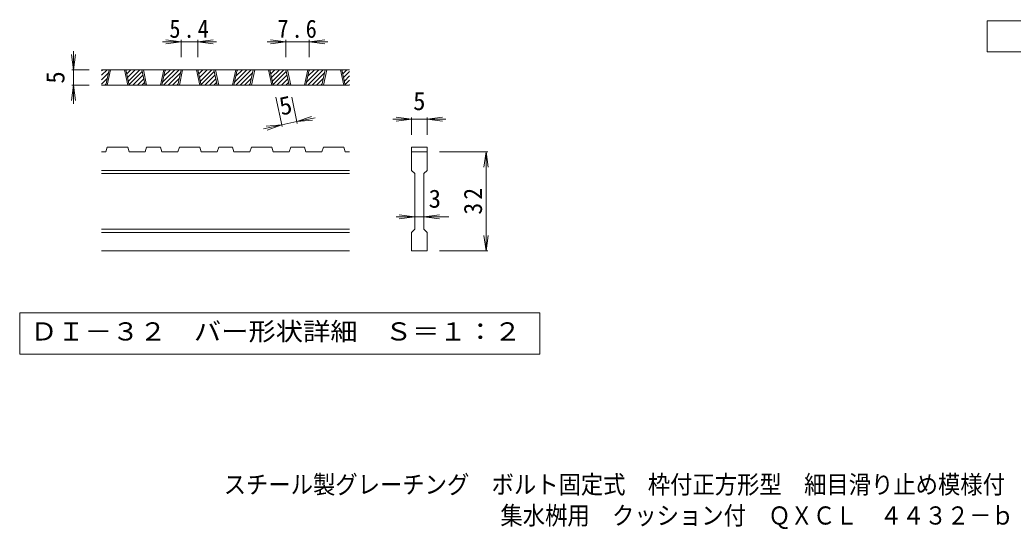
# Model space of a CAD drawing. Units: millimetres on the paper, enlarged 5 times, with parts at other scales. Extents: x -830 to 783, y -691 to 667.
# Drawn here: x -597 to 204, y -691 to -280 of the extents above; entities that cross this region are included whole.
import ezdxf
from ezdxf.enums import TextEntityAlignment as Align

# ---------------------------------------------------------------- set-up
doc = ezdxf.new("R2010")
doc.units = ezdxf.units.MM
doc.header["$LTSCALE"] = 5
for name, color, linetype, lineweight in [('D-0', 3, 'Continuous', 9), ('D-4', 7, 'Continuous', 9), ('F-4_F-4ﾚｲﾔ', 2, 'Continuous', 9)]:
    doc.layers.add(name, color=color, linetype=linetype, lineweight=lineweight)
doc.layers.add('F-5_F-5ﾚｲﾔ', color=2, linetype='Continuous')
doc.styles.add('ＭＳ ゴシック', font='')
doc.styles.get('ＭＳ ゴシック').set_extended_font_data('MS Gothic')

msp = doc.modelspace()

# ---------------------------------------------------------------- linework, layer by layer
at = {"layer": 'D-0'}
for p, q in [((-530.696, -324.724), (-526.163, -320.191)), ((-530.696, -321.188), (-529.698, -320.191)), ((-330.696, -320.191), (-530.696, -320.191)), ((-527.258, -332.691), (-524.583, -320.191)), ((-526.008, -332.691), (-523.333, -320.191)), ((-512.258, -320.191), (-509.583, -332.691)), ((-511.008, -320.191), (-508.333, -332.691)), ((-510.922, -320.59), (-510.523, -320.191)), ((-510.299, -323.502), (-506.988, -320.191)), ((-509.676, -326.414), (-503.452, -320.191)), ((-509.053, -329.327), (-499.917, -320.191)), ((-495.55, -332.691), (-498.225, -320.191)), ((-494.3, -332.691), (-496.975, -320.191)), ((-480.55, -320.191), (-483.225, -332.691)), ((-479.3, -320.191), (-481.975, -332.691)), ((-481.387, -329.945), (-471.632, -320.191)), ((-480.597, -332.691), (-468.097, -320.191)), ((-480.425, -325.447), (-475.168, -320.191)), ((-479.462, -320.949), (-478.703, -320.191)), ((-469.192, -332.691), (-466.517, -320.191)), ((-467.942, -332.691), (-465.267, -320.191)), ((-454.192, -320.191), (-451.517, -332.691)), ((-452.942, -320.191), (-450.267, -332.691)), ((-452.856, -320.59), (-452.457, -320.191)), ((-452.233, -323.502), (-448.922, -320.191)), ((-451.61, -326.414), (-445.386, -320.191)), ((-450.987, -329.327), (-441.85, -320.191)), ((-437.484, -332.691), (-440.159, -320.191)), ((-436.234, -332.691), (-438.909, -320.191)), ((-422.484, -320.191), (-425.159, -332.691)), ((-421.234, -320.191), (-423.909, -332.691)), ((-423.321, -329.945), (-413.566, -320.191)), ((-422.531, -332.691), (-410.031, -320.191)), ((-422.358, -325.447), (-417.102, -320.191)), ((-421.396, -320.949), (-420.637, -320.191)), ((-411.126, -332.691), (-408.451, -320.191)), ((-409.876, -332.691), (-407.201, -320.191)), ((-396.126, -320.191), (-393.451, -332.691)), ((-394.876, -320.191), (-392.201, -332.691)), ((-394.79, -320.59), (-394.391, -320.191)), ((-394.167, -323.502), (-390.856, -320.191)), ((-393.544, -326.414), (-387.32, -320.191)), ((-392.92, -329.327), (-383.784, -320.191)), ((-379.418, -332.691), (-382.093, -320.191)), ((-378.168, -332.691), (-380.843, -320.191)), ((-364.418, -320.191), (-367.093, -332.691)), ((-363.168, -320.191), (-365.843, -332.691)), ((-365.255, -329.945), (-355.5, -320.191)), ((-364.465, -332.691), (-351.965, -320.191)), ((-364.292, -325.447), (-359.036, -320.191)), ((-363.33, -320.949), (-362.571, -320.191)), ((-353.06, -332.691), (-350.385, -320.191)), ((-351.81, -332.691), (-349.135, -320.191)), ((-338.06, -320.191), (-335.385, -332.691)), ((-336.81, -320.191), (-334.135, -332.691)), ((-336.724, -320.59), (-336.325, -320.191)), ((-336.101, -323.502), (-332.79, -320.191)), ((-530.696, -328.259), (-525.115, -322.678)), ((-530.696, -331.795), (-526.078, -327.176)), ((-508.429, -332.239), (-497.9, -321.709)), ((-505.346, -332.691), (-497.276, -324.622)), ((-501.81, -332.691), (-496.653, -327.534)), ((-477.061, -332.691), (-467.049, -322.678)), ((-473.526, -332.691), (-468.012, -327.176)), ((-450.363, -332.239), (-439.834, -321.709)), ((-447.28, -332.691), (-439.21, -324.622)), ((-443.744, -332.691), (-438.587, -327.534)), ((-418.995, -332.691), (-408.983, -322.678)), ((-415.46, -332.691), (-409.946, -327.176)), ((-392.297, -332.239), (-381.768, -321.709)), ((-389.214, -332.691), (-381.144, -324.622)), ((-385.678, -332.691), (-380.521, -327.534)), ((-360.929, -332.691), (-350.917, -322.678)), ((-357.394, -332.691), (-351.879, -327.176)), ((-335.478, -326.414), (-330.696, -321.633)), ((-334.854, -329.327), (-330.696, -325.168)), ((-330.696, -332.691), (-530.696, -332.691)), ((-528.056, -332.691), (-527.04, -331.675)), ((-498.275, -332.691), (-496.03, -330.446)), ((-469.99, -332.691), (-468.974, -331.675)), ((-440.209, -332.691), (-437.964, -330.446)), ((-411.924, -332.691), (-410.908, -331.675)), ((-382.143, -332.691), (-379.898, -330.446)), ((-353.858, -332.691), (-352.842, -331.675)), ((-334.231, -332.239), (-330.696, -328.704)), ((-331.148, -332.691), (-330.696, -332.239)), ((-527.258, -386.44), (-526.008, -382.691)), ((-509.583, -382.691), (-526.008, -382.691)), ((-509.583, -382.691), (-508.333, -386.44)), ((-495.55, -386.44), (-494.3, -382.691)), ((-483.225, -382.691), (-494.3, -382.691)), ((-483.225, -382.691), (-481.975, -386.44)), ((-469.192, -386.44), (-467.942, -382.691)), ((-451.517, -382.691), (-467.942, -382.691)), ((-450.267, -386.44), (-451.517, -382.691)), ((-437.484, -386.44), (-436.234, -382.691)), ((-425.159, -382.691), (-436.234, -382.691)), ((-425.159, -382.691), (-423.909, -386.44)), ((-411.126, -386.44), (-409.876, -382.691)), ((-409.876, -382.691), (-393.451, -382.691)), ((-392.201, -386.44), (-393.451, -382.691)), ((-379.418, -386.44), (-378.168, -382.691)), ((-367.093, -382.691), (-378.168, -382.691)), ((-367.093, -382.691), (-365.843, -386.44)), ((-353.06, -386.44), (-351.81, -382.691)), ((-351.81, -382.691), (-335.385, -382.691)), ((-334.135, -386.44), (-335.385, -382.691)), ((-280.696, -382.691), (-268.196, -382.691)), ((-280.696, -382.691), (-280.696, -386.44)), ((-268.196, -382.691), (-268.196, -386.44)), ((-527.258, -386.44), (-530.696, -386.44)), ((-495.55, -386.44), (-508.333, -386.44)), ((-469.192, -386.44), (-481.975, -386.44)), ((-437.484, -386.44), (-450.267, -386.44)), ((-411.126, -386.44), (-423.909, -386.44)), ((-379.418, -386.44), (-392.201, -386.44)), ((-353.06, -386.44), (-365.843, -386.44)), ((-330.696, -386.44), (-334.135, -386.44)), ((-280.696, -386.44), (-268.196, -386.44)), ((-280.696, -401.44), (-280.696, -386.44)), ((-268.196, -386.44), (-268.196, -401.44)), ((-330.696, -401.44), (-530.696, -401.44)), ((-330.696, -403.94), (-530.696, -403.94)), ((-280.696, -401.44), (-278.196, -403.94)), ((-270.696, -403.94), (-268.196, -401.44)), ((-270.696, -403.94), (-270.696, -448.941)), ((-330.696, -448.941), (-530.696, -448.941)), ((-330.696, -451.441), (-530.696, -451.441)), ((-270.696, -448.941), (-268.196, -451.441)), ((-268.196, -451.441), (-268.196, -466.441)), ((-330.696, -466.441), (-530.696, -466.441)), ((-268.196, -466.441), (-280.696, -466.441))]:
    msp.add_line(p, q, dxfattribs=at)
msp.add_lwpolyline([(-280.696, -466.441), (-280.696, -451.441), (-278.196, -448.941), (-278.196, -403.94)], dxfattribs=at)
at = {"layer": 'D-0', "color": 7}
msp.add_lwpolyline([(-596.523, -516.441), (-596.523, -549.666), (-177.369, -549.666), (-177.369, -516.441)], close=True, dxfattribs=at)
at = {"layer": 'D-4'}
for p, q in [((-466.517, -297.691), (-478.91, -296.059)), ((-466.517, -296.191), (-466.517, -310.191)), ((-452.942, -297.691), (-440.549, -296.059)), ((-452.942, -296.191), (-452.942, -310.191)), ((-382.093, -297.691), (-394.486, -296.059)), ((-382.093, -296.191), (-382.093, -310.191)), ((-363.168, -297.691), (-350.774, -296.059)), ((-363.168, -296.191), (-363.168, -310.191)), ((-466.517, -297.691), (-481.517, -297.691)), ((-466.517, -297.691), (-478.91, -299.322)), ((-452.942, -297.691), (-466.517, -297.691)), ((-452.942, -297.691), (-440.549, -299.322)), ((-452.942, -297.691), (-437.942, -297.691)), ((-382.093, -297.691), (-397.093, -297.691)), ((-382.093, -297.691), (-394.486, -299.322)), ((-363.168, -297.691), (-382.093, -297.691)), ((-363.168, -297.691), (-350.774, -299.322)), ((-363.168, -297.691), (-348.168, -297.691)), ((-553.196, -320.191), (-554.828, -307.798)), ((-553.196, -320.191), (-553.196, -305.191)), ((-553.196, -320.191), (-551.564, -307.798)), ((-554.696, -320.191), (-540.696, -320.191)), ((-553.196, -320.191), (-553.196, -332.691)), ((-553.196, -332.691), (-554.828, -345.084)), ((-554.696, -332.691), (-540.696, -332.691)), ((-553.196, -332.691), (-551.564, -345.084)), ((-553.196, -332.691), (-553.196, -347.691)), ((-385.049, -366.109), (-390.108, -342.469)), ((-372.826, -363.493), (-377.325, -342.469)), ((-373.14, -362.027), (-361.362, -357.838)), ((-373.14, -362.027), (-358.472, -358.888)), ((-280.696, -360.191), (-295.696, -360.191)), ((-280.696, -360.191), (-293.089, -358.559)), ((-280.696, -360.191), (-293.089, -361.822)), ((-280.696, -358.691), (-280.696, -372.691)), ((-268.196, -360.191), (-280.696, -360.191)), ((-268.196, -360.191), (-255.803, -358.559)), ((-268.196, -358.691), (-268.196, -372.691)), ((-268.196, -360.191), (-255.803, -361.822)), ((-268.196, -360.191), (-253.196, -360.191)), ((-385.363, -364.642), (-400.031, -367.781)), ((-385.363, -364.642), (-397.823, -365.64)), ((-385.363, -364.642), (-397.14, -368.831)), ((-373.14, -362.027), (-385.363, -364.642)), ((-373.14, -362.027), (-360.68, -361.029)), ((-219.196, -386.44), (-258.196, -386.44)), ((-220.696, -386.44), (-222.328, -398.834)), ((-220.696, -386.44), (-219.065, -398.834)), ((-220.696, -466.441), (-220.696, -386.44)), ((-278.196, -438.94), (-293.196, -438.94)), ((-278.196, -438.94), (-290.589, -437.309)), ((-278.196, -438.94), (-290.589, -440.572)), ((-270.696, -438.94), (-278.196, -438.94)), ((-270.696, -438.94), (-258.303, -437.309)), ((-270.696, -438.94), (-258.303, -440.572)), ((-270.696, -438.94), (-250.696, -438.94)), ((-220.696, -466.441), (-222.328, -454.048)), ((-220.696, -466.441), (-219.065, -454.048)), ((-219.196, -466.441), (-258.196, -466.441))]:
    msp.add_line(p, q, dxfattribs=at)
at = {"layer": 'F-4_F-4ﾚｲﾔ'}
msp.add_lwpolyline([(183.353, -305.753), (183.353, -280.752), (295.852, -280.752), (295.852, -305.753)], close=True, dxfattribs=at)

# ---------------------------------------------------------------- texts
at = {"layer": 'D-0', "color": 2, "style": 'ＭＳ ゴシック', "width": 1.1}
msp.add_text('ＤＩ－３２\u3000バー形状詳細\u3000Ｓ＝１：２', height=14.66, dxfattribs=at).set_placement((-588.196, -543.053), align=Align.BOTTOM_LEFT)
at = {"layer": 'D-4', "color": 2, "style": 'ＭＳ ゴシック'}
for rotation, p in [(90, (-556.196, -331.441)), (12.079, (-384.768, -361.447))]:
    msp.add_text('5', height=14.66, rotation=rotation, dxfattribs=at).set_placement(p, align=Align.BOTTOM_LEFT)
for s, p in [('5', (-279.446, -357.191)), ('3', (-266.946, -435.94))]:
    msp.add_text(s, height=14.66, dxfattribs=at).set_placement(p, align=Align.BOTTOM_LEFT)
at = {"layer": 'D-4', "color": 2, "char_height": 14.66, "attachment_point": 7, "style": 'ＭＳ ゴシック'}
for s, insert in [('\\T1.27;\\W0.9;5.4', (-475.979, -294.691)), ('\\T1.27;\\W0.9;7.6', (-388.88, -294.691))]:
    msp.add_mtext(s, dxfattribs=dict(at, insert=insert))
at = {"layer": 'D-4', "color": 2, "insert": (-223.696, -437.066), "char_height": 14.66, "attachment_point": 7, "rotation": 90, "style": 'ＭＳ ゴシック'}
msp.add_mtext('\\T1.27;\\W0.95;32', dxfattribs=at)
at = {"layer": 'F-5_F-5ﾚｲﾔ', "style": 'ＭＳ ゴシック', "width": 0.9}
for s, p in [('スチール製グレーチング\u3000ボルト固定式\u3000枠付正方形型\u3000細目滑り止め模様付', (-432.15, -666.554)), ('集水桝用\u3000クッション付\u3000ＱＸＣＬ\u3000４４３２－ｂ', (-209.078, -691.554))]:
    msp.add_text(s, height=14.66, dxfattribs=at).set_placement(p, align=Align.BOTTOM_LEFT)

doc.saveas('drawing.dxf')
